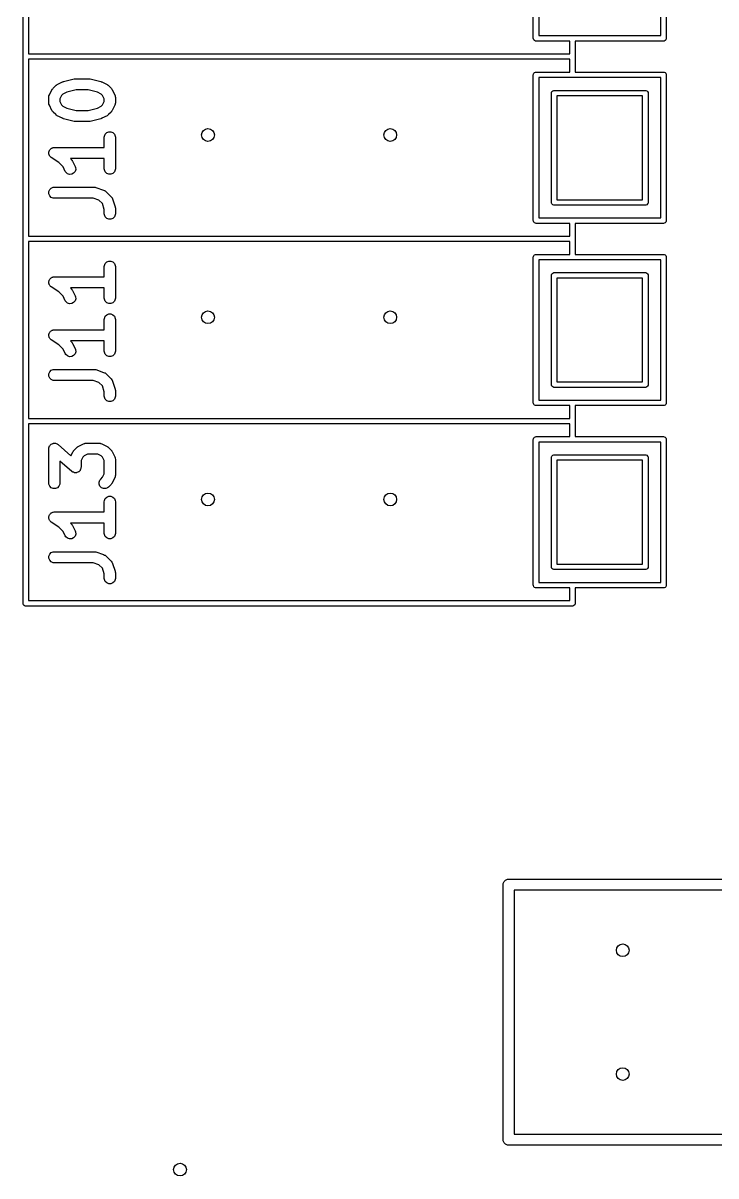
# Model space of a CAD drawing. Extents: x 0.23 to 2.98, y 0.39 to 3.79.
# Drawn here: x 0.23 to 0.979, y 0.393 to 1.638 of the extents above; entities that cross this region are included whole.
import ezdxf

# ---------------------------------------------------------------- set-up
doc = ezdxf.new("R2010")
doc.units = 0
doc.header["$MEASUREMENT"] = 0
doc.layers.add('BLACK', color=7, linetype='CONTINUOUS')

msp = doc.modelspace()

# ---------------------------------------------------------------- linework, layer by layer
at = {"layer": 'BLACK', "linetype": 'CONTINUOUS'}
for p, q in [((0.2304, 1.6021), (0.2304, 1.799)), ((0.2363, 1.796), (0.2363, 1.6051)), ((0.7816, 1.6218), (0.7816, 1.7793)), ((0.7875, 1.7763), (0.7875, 1.6248)), ((0.9194, 1.6248), (0.9194, 1.7763)), ((0.9253, 1.7793), (0.9253, 1.6218)), ((0.7817, 1.6212), (0.7816, 1.6218)), ((0.7821, 1.6202), (0.7817, 1.6212)), ((0.7829, 1.6194), (0.7821, 1.6202)), ((0.784, 1.6189), (0.7829, 1.6194)), ((0.7846, 1.6189), (0.784, 1.6189)), ((0.821, 1.6189), (0.7846, 1.6189)), ((0.7875, 1.6248), (0.9194, 1.6248)), ((0.821, 1.6051), (0.821, 1.6189)), ((0.9224, 1.6189), (0.8269, 1.6189)), ((0.8269, 1.6189), (0.8269, 1.6021)), ((0.9229, 1.6189), (0.9224, 1.6189)), ((0.924, 1.6194), (0.9229, 1.6189)), ((0.9248, 1.6202), (0.924, 1.6194)), ((0.9253, 1.6212), (0.9248, 1.6202)), ((0.9253, 1.6218), (0.9253, 1.6212)), ((0.2304, 1.4053), (0.2304, 1.6021)), ((0.2363, 1.6051), (0.5877, 1.6051)), ((0.2363, 1.5992), (0.2363, 1.4082)), ((0.5877, 1.5992), (0.2363, 1.5992)), ((0.5877, 1.6051), (0.821, 1.6051)), ((0.821, 1.5992), (0.5877, 1.5992)), ((0.821, 1.5854), (0.821, 1.5992)), ((0.8269, 1.6021), (0.8269, 1.5854)), ((0.7816, 1.5824), (0.7817, 1.583)), ((0.7816, 1.425), (0.7816, 1.5824)), ((0.7817, 1.583), (0.7821, 1.5841)), ((0.7821, 1.5841), (0.7829, 1.5849)), ((0.7829, 1.5849), (0.784, 1.5853)), ((0.784, 1.5853), (0.7846, 1.5854)), ((0.7846, 1.5854), (0.821, 1.5854)), ((0.8269, 1.5854), (0.9224, 1.5854)), ((0.9224, 1.5854), (0.923, 1.5853)), ((0.923, 1.5853), (0.924, 1.5849)), ((0.924, 1.5849), (0.9249, 1.5841)), ((0.9249, 1.5841), (0.9253, 1.583)), ((0.9253, 1.583), (0.9253, 1.5827)), ((0.9253, 1.5827), (0.9253, 1.5824)), ((0.9253, 1.5824), (0.9253, 1.425)), ((0.2628, 1.5679), (0.2657, 1.5708)), ((0.2657, 1.5708), (0.2662, 1.5712)), ((0.2662, 1.5712), (0.2663, 1.5713)), ((0.2663, 1.5713), (0.2664, 1.5714)), ((0.2664, 1.5714), (0.2666, 1.5715)), ((0.2666, 1.5715), (0.2668, 1.5716)), ((0.2668, 1.5716), (0.2673, 1.5719)), ((0.2673, 1.5719), (0.273, 1.5748)), ((0.273, 1.5748), (0.2731, 1.5748)), ((0.2731, 1.5748), (0.2736, 1.575)), ((0.2731, 1.5748), (0.2731, 1.5748)), ((0.2736, 1.575), (0.2741, 1.5752)), ((0.2741, 1.5752), (0.2741, 1.5752)), ((0.2741, 1.5752), (0.2742, 1.5752)), ((0.2742, 1.5752), (0.2856, 1.5781)), ((0.2856, 1.5781), (0.2858, 1.5781)), ((0.2858, 1.5781), (0.2859, 1.5782)), ((0.2859, 1.5782), (0.2864, 1.5782)), ((0.2864, 1.5782), (0.2868, 1.5783)), ((0.2868, 1.5783), (0.2869, 1.5783)), ((0.2869, 1.5783), (0.2871, 1.5783)), ((0.2871, 1.5783), (0.3014, 1.5783)), ((0.3014, 1.5783), (0.3016, 1.5783)), ((0.3016, 1.5783), (0.3017, 1.5783)), ((0.3017, 1.5783), (0.3021, 1.5782)), ((0.3021, 1.5782), (0.3025, 1.5782)), ((0.3025, 1.5782), (0.3026, 1.5781)), ((0.3026, 1.5781), (0.3028, 1.5781)), ((0.3028, 1.5781), (0.3143, 1.5752)), ((0.3143, 1.5752), (0.3143, 1.5752)), ((0.3143, 1.5752), (0.3144, 1.5752)), ((0.3144, 1.5752), (0.3149, 1.575)), ((0.3149, 1.575), (0.3154, 1.5748)), ((0.3154, 1.5748), (0.3154, 1.5748)), ((0.3154, 1.5748), (0.3155, 1.5748)), ((0.3155, 1.5748), (0.3212, 1.5719)), ((0.3212, 1.5719), (0.3217, 1.5716)), ((0.3217, 1.5716), (0.3218, 1.5715)), ((0.3218, 1.5715), (0.322, 1.5714)), ((0.322, 1.5714), (0.3222, 1.5713)), ((0.3222, 1.5713), (0.3223, 1.5712)), ((0.3223, 1.5712), (0.3228, 1.5708)), ((0.3228, 1.5708), (0.3256, 1.5679)), ((0.7875, 1.5795), (0.7875, 1.4279)), ((0.9194, 1.5795), (0.7875, 1.5795)), ((0.9194, 1.4279), (0.9194, 1.5795)), ((0.2582, 1.558), (0.2583, 1.5592)), ((0.2582, 1.5523), (0.2582, 1.558)), ((0.2583, 1.5592), (0.2584, 1.5594)), ((0.2584, 1.5596), (0.2589, 1.5607)), ((0.2584, 1.5594), (0.2584, 1.5596)), ((0.2589, 1.5607), (0.2617, 1.5664)), ((0.2617, 1.5664), (0.262, 1.5669)), ((0.262, 1.5669), (0.2621, 1.567)), ((0.2621, 1.567), (0.2622, 1.5672)), ((0.2622, 1.5672), (0.2623, 1.5674)), ((0.2623, 1.5674), (0.2625, 1.5675)), ((0.2625, 1.5675), (0.2628, 1.5679)), ((0.272, 1.5601), (0.2702, 1.5566)), ((0.2735, 1.5616), (0.272, 1.5601)), ((0.2777, 1.5638), (0.2735, 1.5616)), ((0.2878, 1.5663), (0.2777, 1.5638)), ((0.3006, 1.5663), (0.2878, 1.5663)), ((0.3107, 1.5638), (0.3006, 1.5663)), ((0.315, 1.5616), (0.3107, 1.5638)), ((0.3164, 1.5601), (0.315, 1.5616)), ((0.3182, 1.5566), (0.3164, 1.5601)), ((0.3256, 1.5679), (0.326, 1.5675)), ((0.326, 1.5675), (0.3261, 1.5674)), ((0.3261, 1.5674), (0.3262, 1.5672)), ((0.3262, 1.5672), (0.3264, 1.567)), ((0.3264, 1.567), (0.3264, 1.5669)), ((0.3264, 1.5669), (0.3267, 1.5664)), ((0.3267, 1.5664), (0.3296, 1.5607)), ((0.3296, 1.5607), (0.33, 1.5596)), ((0.33, 1.5596), (0.33, 1.5594)), ((0.33, 1.5594), (0.3301, 1.5592)), ((0.3301, 1.5592), (0.3302, 1.558)), ((0.3302, 1.558), (0.3302, 1.5523)), ((0.8013, 1.5628), (0.8014, 1.5634)), ((0.8013, 1.4446), (0.8013, 1.5628)), ((0.8014, 1.5634), (0.8018, 1.5644)), ((0.8018, 1.5644), (0.8026, 1.5653)), ((0.8026, 1.5653), (0.8037, 1.5657)), ((0.8037, 1.5657), (0.8041, 1.5657)), ((0.8041, 1.5657), (0.8043, 1.5657)), ((0.8043, 1.5657), (0.9027, 1.5657)), ((0.8072, 1.5598), (0.8072, 1.4476)), ((0.8997, 1.5598), (0.8072, 1.5598)), ((0.8997, 1.4476), (0.8997, 1.5598)), ((0.9027, 1.5657), (0.9029, 1.5657)), ((0.9029, 1.5657), (0.9033, 1.5657)), ((0.9033, 1.5657), (0.9043, 1.5653)), ((0.9043, 1.5653), (0.9051, 1.5644)), ((0.9051, 1.5644), (0.9056, 1.5634)), ((0.9056, 1.5634), (0.9056, 1.5628)), ((0.9056, 1.5628), (0.9056, 1.4446)), ((0.2583, 1.5511), (0.2582, 1.5523)), ((0.2584, 1.5509), (0.2583, 1.5511)), ((0.2584, 1.5507), (0.2584, 1.5509)), ((0.2589, 1.5496), (0.2584, 1.5507)), ((0.2617, 1.5439), (0.2589, 1.5496)), ((0.2702, 1.5566), (0.2702, 1.5537)), ((0.2702, 1.5537), (0.272, 1.5501)), ((0.272, 1.5501), (0.2735, 1.5486)), ((0.2735, 1.5486), (0.2777, 1.5465)), ((0.2777, 1.5465), (0.2878, 1.544)), ((0.3006, 1.544), (0.3107, 1.5465)), ((0.3107, 1.5465), (0.315, 1.5486)), ((0.315, 1.5486), (0.3164, 1.5501)), ((0.3164, 1.5501), (0.3182, 1.5537)), ((0.3182, 1.5537), (0.3182, 1.5566)), ((0.3296, 1.5496), (0.3267, 1.5439)), ((0.33, 1.5507), (0.3296, 1.5496)), ((0.3301, 1.5511), (0.33, 1.5509)), ((0.33, 1.5509), (0.33, 1.5507)), ((0.3302, 1.5523), (0.3301, 1.5511)), ((0.262, 1.5434), (0.2617, 1.5439)), ((0.2621, 1.5432), (0.262, 1.5434)), ((0.2622, 1.5431), (0.2621, 1.5432)), ((0.2623, 1.5429), (0.2622, 1.5431)), ((0.2625, 1.5428), (0.2623, 1.5429)), ((0.2628, 1.5423), (0.2625, 1.5428)), ((0.2657, 1.5395), (0.2628, 1.5423)), ((0.2662, 1.5391), (0.2657, 1.5395)), ((0.2663, 1.539), (0.2662, 1.5391)), ((0.2664, 1.5388), (0.2663, 1.539)), ((0.2666, 1.5387), (0.2664, 1.5388)), ((0.2668, 1.5387), (0.2666, 1.5387)), ((0.2673, 1.5383), (0.2668, 1.5387)), ((0.273, 1.5355), (0.2673, 1.5383)), ((0.2731, 1.5354), (0.273, 1.5355)), ((0.2736, 1.5352), (0.2731, 1.5354)), ((0.2731, 1.5354), (0.2731, 1.5354)), ((0.2741, 1.5351), (0.2736, 1.5352)), ((0.2742, 1.535), (0.2741, 1.5351)), ((0.2741, 1.5351), (0.2741, 1.5351)), ((0.2856, 1.5322), (0.2742, 1.535)), ((0.2858, 1.5321), (0.2856, 1.5322)), ((0.2859, 1.5321), (0.2858, 1.5321)), ((0.2864, 1.5321), (0.2859, 1.5321)), ((0.2868, 1.532), (0.2864, 1.5321)), ((0.2869, 1.532), (0.2868, 1.532)), ((0.2871, 1.532), (0.2869, 1.532)), ((0.3014, 1.532), (0.2871, 1.532)), ((0.2878, 1.544), (0.3006, 1.544)), ((0.3016, 1.532), (0.3014, 1.532)), ((0.3017, 1.532), (0.3016, 1.532)), ((0.3021, 1.5321), (0.3017, 1.532)), ((0.3025, 1.5321), (0.3021, 1.5321)), ((0.3026, 1.5321), (0.3025, 1.5321)), ((0.3028, 1.5322), (0.3026, 1.5321)), ((0.3143, 1.535), (0.3028, 1.5322)), ((0.3144, 1.5351), (0.3143, 1.5351)), ((0.3143, 1.5351), (0.3143, 1.535)), ((0.3149, 1.5352), (0.3144, 1.5351)), ((0.3154, 1.5354), (0.3149, 1.5352)), ((0.3155, 1.5355), (0.3154, 1.5354)), ((0.3154, 1.5354), (0.3154, 1.5354)), ((0.3212, 1.5383), (0.3155, 1.5355)), ((0.3217, 1.5387), (0.3212, 1.5383)), ((0.3218, 1.5387), (0.3217, 1.5387)), ((0.322, 1.5388), (0.3218, 1.5387)), ((0.3222, 1.539), (0.322, 1.5388)), ((0.3223, 1.5391), (0.3222, 1.539)), ((0.3228, 1.5395), (0.3223, 1.5391)), ((0.3256, 1.5423), (0.3228, 1.5395)), ((0.326, 1.5428), (0.3256, 1.5423)), ((0.3261, 1.5429), (0.326, 1.5428)), ((0.3262, 1.5431), (0.3261, 1.5429)), ((0.3264, 1.5432), (0.3262, 1.5431)), ((0.3267, 1.5439), (0.3264, 1.5434)), ((0.3264, 1.5434), (0.3264, 1.5432)), ((0.3192, 1.5185), (0.3209, 1.5201)), ((0.3209, 1.5201), (0.3231, 1.521)), ((0.3231, 1.521), (0.3254, 1.521)), ((0.3254, 1.521), (0.3276, 1.5201)), ((0.3276, 1.5201), (0.3292, 1.5185)), ((0.3182, 1.5151), (0.3183, 1.5163)), ((0.3182, 1.504), (0.3182, 1.5151)), ((0.3183, 1.5163), (0.3192, 1.5185)), ((0.3292, 1.5185), (0.3301, 1.5163)), ((0.3301, 1.5163), (0.3302, 1.5151)), ((0.3302, 1.5151), (0.3302, 1.4808)), ((0.2582, 1.498), (0.2583, 1.4986)), ((0.2583, 1.4974), (0.2582, 1.498)), ((0.2583, 1.4992), (0.2586, 1.4997)), ((0.2583, 1.4986), (0.2583, 1.4992)), ((0.2583, 1.4968), (0.2583, 1.4974)), ((0.2586, 1.4963), (0.2583, 1.4968)), ((0.2586, 1.4997), (0.2587, 1.5003)), ((0.2587, 1.4957), (0.2586, 1.4963)), ((0.2587, 1.5003), (0.259, 1.5008)), ((0.259, 1.4952), (0.2587, 1.4957)), ((0.259, 1.5008), (0.2592, 1.5013)), ((0.2592, 1.4947), (0.259, 1.4952)), ((0.2592, 1.5013), (0.2597, 1.5017)), ((0.2597, 1.4942), (0.2592, 1.4947)), ((0.2597, 1.5017), (0.26, 1.5022)), ((0.26, 1.5022), (0.2605, 1.5026)), ((0.2605, 1.5026), (0.2609, 1.503)), ((0.2609, 1.503), (0.2614, 1.5032)), ((0.2614, 1.5032), (0.2619, 1.5035)), ((0.2619, 1.5035), (0.2625, 1.5036)), ((0.2625, 1.5036), (0.2631, 1.5039)), ((0.2631, 1.5039), (0.2642, 1.504)), ((0.2642, 1.504), (0.2642, 1.504)), ((0.2642, 1.504), (0.2642, 1.504)), ((0.2642, 1.504), (0.2642, 1.504)), ((0.2642, 1.504), (0.3182, 1.504)), ((0.26, 1.4937), (0.2597, 1.4942)), ((0.2609, 1.493), (0.26, 1.4937)), ((0.269, 1.4876), (0.2609, 1.493)), ((0.2609, 1.493), (0.2609, 1.493)), ((0.2609, 1.493), (0.2609, 1.493)), ((0.2609, 1.493), (0.2609, 1.493)), ((0.2736, 1.483), (0.269, 1.4876)), ((0.276, 1.4782), (0.2736, 1.483)), ((0.3182, 1.492), (0.2816, 1.492)), ((0.2816, 1.492), (0.2828, 1.4908)), ((0.2828, 1.4908), (0.2831, 1.4903)), ((0.2831, 1.4903), (0.2832, 1.4902)), ((0.2832, 1.4902), (0.2834, 1.4901)), ((0.2834, 1.4901), (0.2835, 1.4899)), ((0.2835, 1.4899), (0.2836, 1.4897)), ((0.2836, 1.4897), (0.2839, 1.4892)), ((0.2839, 1.4892), (0.2867, 1.4835)), ((0.2867, 1.4835), (0.2872, 1.4824)), ((0.2872, 1.4824), (0.2873, 1.4801)), ((0.3182, 1.4808), (0.3182, 1.492)), ((0.2766, 1.4772), (0.276, 1.4782)), ((0.2784, 1.4756), (0.2766, 1.4772)), ((0.2806, 1.4749), (0.2784, 1.4756)), ((0.283, 1.4751), (0.2806, 1.4749)), ((0.285, 1.4761), (0.283, 1.4751)), ((0.2866, 1.4779), (0.285, 1.4761)), ((0.2873, 1.4801), (0.2866, 1.4779)), ((0.3183, 1.4797), (0.3182, 1.4808)), ((0.3192, 1.4775), (0.3183, 1.4797)), ((0.3209, 1.4759), (0.3192, 1.4775)), ((0.3231, 1.475), (0.3209, 1.4759)), ((0.3254, 1.475), (0.3231, 1.475)), ((0.3276, 1.4759), (0.3254, 1.475)), ((0.3292, 1.4775), (0.3276, 1.4759)), ((0.3301, 1.4797), (0.3292, 1.4775)), ((0.3302, 1.4808), (0.3301, 1.4797)), ((0.2583, 1.4563), (0.2592, 1.4585)), ((0.2592, 1.4585), (0.2609, 1.4601)), ((0.2609, 1.4601), (0.2631, 1.461)), ((0.2631, 1.461), (0.2642, 1.4611)), ((0.2642, 1.4611), (0.3071, 1.4611)), ((0.3071, 1.4611), (0.3077, 1.4611)), ((0.3077, 1.4611), (0.3078, 1.4611)), ((0.3078, 1.4611), (0.308, 1.461)), ((0.308, 1.461), (0.3083, 1.461)), ((0.3083, 1.461), (0.3084, 1.461)), ((0.3084, 1.461), (0.309, 1.4608)), ((0.309, 1.4608), (0.3175, 1.458)), ((0.3175, 1.458), (0.3186, 1.4575)), ((0.3186, 1.4575), (0.3188, 1.4573)), ((0.3188, 1.4573), (0.319, 1.4573)), ((0.319, 1.4573), (0.3199, 1.4565)), ((0.2583, 1.454), (0.2583, 1.4563)), ((0.2592, 1.4518), (0.2583, 1.454)), ((0.2609, 1.4501), (0.2592, 1.4518)), ((0.2631, 1.4492), (0.2609, 1.4501)), ((0.2642, 1.4491), (0.2631, 1.4492)), ((0.3061, 1.4491), (0.2642, 1.4491)), ((0.3124, 1.447), (0.3061, 1.4491)), ((0.3161, 1.4433), (0.3124, 1.447)), ((0.3199, 1.4565), (0.3256, 1.4508)), ((0.3256, 1.4508), (0.3264, 1.4499)), ((0.3264, 1.4499), (0.3264, 1.4497)), ((0.3264, 1.4497), (0.3266, 1.4495)), ((0.3266, 1.4495), (0.3271, 1.4485)), ((0.3271, 1.4485), (0.3299, 1.4399)), ((0.8014, 1.444), (0.8013, 1.4446)), ((0.8072, 1.4476), (0.8997, 1.4476)), ((0.9056, 1.4446), (0.9056, 1.444)), ((0.3182, 1.437), (0.3161, 1.4433)), ((0.3182, 1.4323), (0.3182, 1.437)), ((0.3183, 1.4311), (0.3182, 1.4323)), ((0.3299, 1.4399), (0.33, 1.4393)), ((0.33, 1.4393), (0.3301, 1.4392)), ((0.3301, 1.4392), (0.3301, 1.4389)), ((0.3301, 1.4389), (0.3302, 1.4387)), ((0.3302, 1.4323), (0.3301, 1.4311)), ((0.3302, 1.4387), (0.3302, 1.4386)), ((0.3302, 1.4386), (0.3302, 1.438)), ((0.3302, 1.438), (0.3302, 1.4323)), ((0.8018, 1.443), (0.8014, 1.444)), ((0.8026, 1.4422), (0.8018, 1.443)), ((0.8037, 1.4417), (0.8026, 1.4422)), ((0.8041, 1.4417), (0.8037, 1.4417)), ((0.8043, 1.4417), (0.8041, 1.4417)), ((0.9027, 1.4417), (0.8043, 1.4417)), ((0.9029, 1.4417), (0.9027, 1.4417)), ((0.9033, 1.4417), (0.9029, 1.4417)), ((0.9043, 1.4422), (0.9033, 1.4417)), ((0.9051, 1.443), (0.9043, 1.4422)), ((0.9056, 1.444), (0.9051, 1.443)), ((0.3192, 1.4289), (0.3183, 1.4311)), ((0.3209, 1.4273), (0.3192, 1.4289)), ((0.3231, 1.4264), (0.3209, 1.4273)), ((0.3254, 1.4264), (0.3231, 1.4264)), ((0.3276, 1.4273), (0.3254, 1.4264)), ((0.3292, 1.4289), (0.3276, 1.4273)), ((0.3301, 1.4311), (0.3292, 1.4289)), ((0.7817, 1.4244), (0.7816, 1.425)), ((0.7821, 1.4233), (0.7817, 1.4244)), ((0.7829, 1.4225), (0.7821, 1.4233)), ((0.784, 1.4221), (0.7829, 1.4225)), ((0.7846, 1.422), (0.784, 1.4221)), ((0.821, 1.422), (0.7846, 1.422)), ((0.7875, 1.4279), (0.9194, 1.4279)), ((0.821, 1.4082), (0.821, 1.422)), ((0.9224, 1.422), (0.8269, 1.422)), ((0.8269, 1.422), (0.8269, 1.4053)), ((0.9229, 1.4221), (0.9224, 1.422)), ((0.924, 1.4225), (0.9229, 1.4221)), ((0.9248, 1.4233), (0.924, 1.4225)), ((0.9253, 1.4244), (0.9248, 1.4233)), ((0.9253, 1.425), (0.9253, 1.4244)), ((0.2363, 1.4082), (0.5877, 1.4082)), ((0.5877, 1.4082), (0.821, 1.4082)), ((0.2304, 1.2084), (0.2304, 1.4053)), ((0.2363, 1.4023), (0.2363, 1.2114)), ((0.5877, 1.4023), (0.2363, 1.4023)), ((0.821, 1.4023), (0.5877, 1.4023)), ((0.821, 1.3885), (0.821, 1.4023)), ((0.8269, 1.4053), (0.8269, 1.3885)), ((0.7816, 1.3856), (0.7817, 1.3862)), ((0.7816, 1.2281), (0.7816, 1.3856)), ((0.7817, 1.3862), (0.7821, 1.3872)), ((0.7821, 1.3872), (0.7829, 1.388)), ((0.7829, 1.388), (0.784, 1.3885)), ((0.784, 1.3885), (0.7846, 1.3885)), ((0.7846, 1.3885), (0.821, 1.3885)), ((0.7875, 1.3826), (0.7875, 1.2311)), ((0.9194, 1.3826), (0.7875, 1.3826)), ((0.8269, 1.3885), (0.9224, 1.3885)), ((0.9194, 1.2311), (0.9194, 1.3826)), ((0.9224, 1.3885), (0.923, 1.3885)), ((0.923, 1.3885), (0.924, 1.388)), ((0.924, 1.388), (0.9249, 1.3872)), ((0.9249, 1.3872), (0.9253, 1.3862)), ((0.9253, 1.3862), (0.9253, 1.3858)), ((0.9253, 1.3858), (0.9253, 1.3856)), ((0.9253, 1.3856), (0.9253, 1.2281)), ((0.3182, 1.3754), (0.3183, 1.3766)), ((0.3182, 1.3643), (0.3182, 1.3754)), ((0.3183, 1.3766), (0.3192, 1.3788)), ((0.3192, 1.3788), (0.3209, 1.3804)), ((0.3209, 1.3804), (0.3231, 1.3813)), ((0.3231, 1.3813), (0.3254, 1.3813)), ((0.3254, 1.3813), (0.3276, 1.3804)), ((0.3276, 1.3804), (0.3292, 1.3788)), ((0.3292, 1.3788), (0.3301, 1.3766)), ((0.3301, 1.3766), (0.3302, 1.3754)), ((0.3302, 1.3754), (0.3302, 1.3411)), ((0.2582, 1.3583), (0.2583, 1.3589)), ((0.2583, 1.3577), (0.2582, 1.3583)), ((0.2583, 1.3594), (0.2586, 1.36)), ((0.2583, 1.3589), (0.2583, 1.3594)), ((0.2583, 1.3571), (0.2583, 1.3577)), ((0.2586, 1.36), (0.2587, 1.3606)), ((0.2587, 1.3606), (0.259, 1.3611)), ((0.259, 1.3611), (0.2592, 1.3616)), ((0.2592, 1.3616), (0.2597, 1.362)), ((0.2597, 1.362), (0.26, 1.3625)), ((0.26, 1.3625), (0.2605, 1.3628)), ((0.2605, 1.3628), (0.2609, 1.3633)), ((0.2609, 1.3633), (0.2614, 1.3635)), ((0.2614, 1.3635), (0.2619, 1.3638)), ((0.2619, 1.3638), (0.2625, 1.3639)), ((0.2625, 1.3639), (0.2631, 1.3642)), ((0.2631, 1.3642), (0.2642, 1.3643)), ((0.2642, 1.3643), (0.2642, 1.3643)), ((0.2642, 1.3643), (0.2642, 1.3643)), ((0.2642, 1.3643), (0.2642, 1.3643)), ((0.2642, 1.3643), (0.3182, 1.3643)), ((0.8013, 1.3659), (0.8014, 1.3665)), ((0.8013, 1.2478), (0.8013, 1.3659)), ((0.8014, 1.3665), (0.8018, 1.3676)), ((0.8018, 1.3676), (0.8026, 1.3684)), ((0.8026, 1.3684), (0.8037, 1.3688)), ((0.8037, 1.3688), (0.8041, 1.3688)), ((0.8041, 1.3688), (0.8043, 1.3689)), ((0.8043, 1.3689), (0.9027, 1.3689)), ((0.8072, 1.363), (0.8072, 1.2507)), ((0.8997, 1.363), (0.8072, 1.363)), ((0.8997, 1.2507), (0.8997, 1.363)), ((0.9027, 1.3689), (0.9029, 1.3688)), ((0.9029, 1.3688), (0.9033, 1.3688)), ((0.9033, 1.3688), (0.9043, 1.3684)), ((0.9043, 1.3684), (0.9051, 1.3676)), ((0.9051, 1.3676), (0.9056, 1.3665)), ((0.9056, 1.3665), (0.9056, 1.3659)), ((0.9056, 1.3659), (0.9056, 1.2478)), ((0.2586, 1.3566), (0.2583, 1.3571)), ((0.2587, 1.356), (0.2586, 1.3566)), ((0.259, 1.3555), (0.2587, 1.356)), ((0.2592, 1.3549), (0.259, 1.3555)), ((0.2597, 1.3545), (0.2592, 1.3549)), ((0.26, 1.354), (0.2597, 1.3545)), ((0.2609, 1.3533), (0.26, 1.354)), ((0.269, 1.3479), (0.2609, 1.3533)), ((0.2609, 1.3533), (0.2609, 1.3533)), ((0.2609, 1.3533), (0.2609, 1.3533)), ((0.2609, 1.3533), (0.2609, 1.3533)), ((0.2736, 1.3433), (0.269, 1.3479)), ((0.3182, 1.3523), (0.2816, 1.3523)), ((0.2816, 1.3523), (0.2828, 1.3511)), ((0.2828, 1.3511), (0.2831, 1.3506)), ((0.2831, 1.3506), (0.2832, 1.3505)), ((0.2832, 1.3505), (0.2834, 1.3503)), ((0.2834, 1.3503), (0.2835, 1.3502)), ((0.2835, 1.3502), (0.2836, 1.35)), ((0.2836, 1.35), (0.2839, 1.3495)), ((0.2839, 1.3495), (0.2867, 1.3438)), ((0.3182, 1.3411), (0.3182, 1.3523)), ((0.276, 1.3385), (0.2736, 1.3433)), ((0.2766, 1.3375), (0.276, 1.3385)), ((0.2784, 1.3359), (0.2766, 1.3375)), ((0.2806, 1.3352), (0.2784, 1.3359)), ((0.283, 1.3353), (0.2806, 1.3352)), ((0.285, 1.3364), (0.283, 1.3353)), ((0.2866, 1.3382), (0.285, 1.3364)), ((0.2873, 1.3404), (0.2866, 1.3382)), ((0.2867, 1.3438), (0.2872, 1.3427)), ((0.2872, 1.3427), (0.2873, 1.3404)), ((0.3183, 1.34), (0.3182, 1.3411)), ((0.3192, 1.3378), (0.3183, 1.34)), ((0.3209, 1.3361), (0.3192, 1.3378)), ((0.3231, 1.3353), (0.3209, 1.3361)), ((0.3254, 1.3353), (0.3231, 1.3353)), ((0.3276, 1.3361), (0.3254, 1.3353)), ((0.3292, 1.3378), (0.3276, 1.3361)), ((0.3301, 1.34), (0.3292, 1.3378)), ((0.3302, 1.3411), (0.3301, 1.34)), ((0.3183, 1.3194), (0.3192, 1.3216)), ((0.3192, 1.3216), (0.3209, 1.3233)), ((0.3209, 1.3233), (0.3231, 1.3242)), ((0.3231, 1.3242), (0.3254, 1.3242)), ((0.3254, 1.3242), (0.3276, 1.3233)), ((0.3276, 1.3233), (0.3292, 1.3216)), ((0.3292, 1.3216), (0.3301, 1.3194)), ((0.3182, 1.3183), (0.3183, 1.3194)), ((0.3182, 1.3071), (0.3182, 1.3183)), ((0.3301, 1.3194), (0.3302, 1.3183)), ((0.3302, 1.3183), (0.3302, 1.284)), ((0.2582, 1.3011), (0.2583, 1.3017)), ((0.2583, 1.3006), (0.2582, 1.3011)), ((0.2583, 1.3023), (0.2586, 1.3028)), ((0.2583, 1.3017), (0.2583, 1.3023)), ((0.2583, 1.3), (0.2583, 1.3006)), ((0.2586, 1.2994), (0.2583, 1.3)), ((0.2586, 1.3028), (0.2587, 1.3034)), ((0.2587, 1.2988), (0.2586, 1.2994)), ((0.2587, 1.3034), (0.259, 1.3039)), ((0.259, 1.2983), (0.2587, 1.2988)), ((0.259, 1.3039), (0.2592, 1.3045)), ((0.2592, 1.2978), (0.259, 1.2983)), ((0.2592, 1.3045), (0.2597, 1.3049)), ((0.2597, 1.2974), (0.2592, 1.2978)), ((0.2597, 1.3049), (0.26, 1.3054)), ((0.26, 1.2969), (0.2597, 1.2974)), ((0.26, 1.3054), (0.2605, 1.3057)), ((0.2609, 1.2962), (0.26, 1.2969)), ((0.2605, 1.3057), (0.2609, 1.3061)), ((0.2609, 1.3061), (0.2614, 1.3063)), ((0.2609, 1.2961), (0.2609, 1.2962)), ((0.269, 1.2908), (0.2609, 1.2961)), ((0.2609, 1.2961), (0.2609, 1.2961)), ((0.2609, 1.2961), (0.2609, 1.2961)), ((0.2614, 1.3063), (0.2619, 1.3067)), ((0.2619, 1.3067), (0.2625, 1.3068)), ((0.2625, 1.3068), (0.2631, 1.307)), ((0.2631, 1.307), (0.2642, 1.3071)), ((0.2642, 1.3071), (0.2642, 1.3071)), ((0.2642, 1.3071), (0.2642, 1.3071)), ((0.2642, 1.3071), (0.2642, 1.3071)), ((0.2642, 1.3071), (0.3182, 1.3071)), ((0.3182, 1.2951), (0.2816, 1.2951)), ((0.2816, 1.2951), (0.2828, 1.294)), ((0.3182, 1.284), (0.3182, 1.2951)), ((0.2736, 1.2862), (0.269, 1.2908)), ((0.276, 1.2813), (0.2736, 1.2862)), ((0.2828, 1.294), (0.2831, 1.2935)), ((0.2831, 1.2935), (0.2832, 1.2934)), ((0.2832, 1.2934), (0.2834, 1.2932)), ((0.2834, 1.2932), (0.2835, 1.293)), ((0.2835, 1.293), (0.2836, 1.2929)), ((0.2836, 1.2929), (0.2839, 1.2924)), ((0.2839, 1.2924), (0.2867, 1.2867)), ((0.2873, 1.2832), (0.2866, 1.281)), ((0.2867, 1.2867), (0.2872, 1.2856)), ((0.2872, 1.2856), (0.2873, 1.2832)), ((0.3183, 1.2828), (0.3182, 1.284)), ((0.3192, 1.2807), (0.3183, 1.2828)), ((0.3301, 1.2828), (0.3292, 1.2807)), ((0.3302, 1.284), (0.3301, 1.2828)), ((0.2766, 1.2803), (0.276, 1.2813)), ((0.2784, 1.2788), (0.2766, 1.2803)), ((0.2806, 1.278), (0.2784, 1.2788)), ((0.283, 1.2782), (0.2806, 1.278)), ((0.285, 1.2793), (0.283, 1.2782)), ((0.2866, 1.281), (0.285, 1.2793)), ((0.3209, 1.279), (0.3192, 1.2807)), ((0.3231, 1.2781), (0.3209, 1.279)), ((0.3254, 1.2781), (0.3231, 1.2781)), ((0.3276, 1.279), (0.3254, 1.2781)), ((0.3292, 1.2807), (0.3276, 1.279)), ((0.2583, 1.2594), (0.2592, 1.2616)), ((0.2583, 1.2571), (0.2583, 1.2594)), ((0.2592, 1.2616), (0.2609, 1.2633)), ((0.2609, 1.2633), (0.2631, 1.2642)), ((0.2631, 1.2642), (0.2642, 1.2643)), ((0.2642, 1.2643), (0.3071, 1.2643)), ((0.3071, 1.2643), (0.3077, 1.2642)), ((0.3077, 1.2642), (0.3078, 1.2642)), ((0.3078, 1.2642), (0.308, 1.2642)), ((0.308, 1.2642), (0.3083, 1.2642)), ((0.3083, 1.2642), (0.3084, 1.2641)), ((0.3084, 1.2641), (0.309, 1.264)), ((0.309, 1.264), (0.3175, 1.2611)), ((0.3175, 1.2611), (0.3186, 1.2606)), ((0.3186, 1.2606), (0.3188, 1.2605)), ((0.3188, 1.2605), (0.319, 1.2604)), ((0.319, 1.2604), (0.3199, 1.2597)), ((0.3199, 1.2597), (0.3256, 1.254)), ((0.2592, 1.2549), (0.2583, 1.2571)), ((0.2609, 1.2533), (0.2592, 1.2549)), ((0.2631, 1.2524), (0.2609, 1.2533)), ((0.2642, 1.2523), (0.2631, 1.2524)), ((0.3061, 1.2523), (0.2642, 1.2523)), ((0.3124, 1.2502), (0.3061, 1.2523)), ((0.3161, 1.2465), (0.3124, 1.2502)), ((0.3182, 1.2402), (0.3161, 1.2465)), ((0.3256, 1.254), (0.3264, 1.253)), ((0.3264, 1.253), (0.3264, 1.2528)), ((0.3264, 1.2528), (0.3266, 1.2527)), ((0.3266, 1.2527), (0.3271, 1.2516)), ((0.3271, 1.2516), (0.3299, 1.243)), ((0.8014, 1.2472), (0.8013, 1.2478)), ((0.8018, 1.2461), (0.8014, 1.2472)), ((0.8026, 1.2453), (0.8018, 1.2461)), ((0.8037, 1.2449), (0.8026, 1.2453)), ((0.8072, 1.2507), (0.8997, 1.2507)), ((0.9043, 1.2453), (0.9033, 1.2449)), ((0.9051, 1.2461), (0.9043, 1.2453)), ((0.9056, 1.2472), (0.9051, 1.2461)), ((0.9056, 1.2478), (0.9056, 1.2472)), ((0.3182, 1.2354), (0.3182, 1.2402)), ((0.3183, 1.2343), (0.3182, 1.2354)), ((0.3192, 1.2321), (0.3183, 1.2343)), ((0.3301, 1.2343), (0.3292, 1.2321)), ((0.3299, 1.243), (0.33, 1.2425)), ((0.33, 1.2425), (0.3301, 1.2423)), ((0.3301, 1.2423), (0.3301, 1.2421)), ((0.3301, 1.2421), (0.3302, 1.2419)), ((0.3302, 1.2354), (0.3301, 1.2343)), ((0.3302, 1.2419), (0.3302, 1.2417)), ((0.3302, 1.2417), (0.3302, 1.2411)), ((0.3302, 1.2411), (0.3302, 1.2354)), ((0.8041, 1.2449), (0.8037, 1.2449)), ((0.8043, 1.2448), (0.8041, 1.2449)), ((0.9027, 1.2448), (0.8043, 1.2448)), ((0.9029, 1.2449), (0.9027, 1.2448)), ((0.9033, 1.2449), (0.9029, 1.2449)), ((0.3209, 1.2304), (0.3192, 1.2321)), ((0.3231, 1.2295), (0.3209, 1.2304)), ((0.3254, 1.2295), (0.3231, 1.2295)), ((0.3276, 1.2304), (0.3254, 1.2295)), ((0.3292, 1.2321), (0.3276, 1.2304)), ((0.7817, 1.2275), (0.7816, 1.2281)), ((0.7821, 1.2265), (0.7817, 1.2275)), ((0.7829, 1.2257), (0.7821, 1.2265)), ((0.784, 1.2252), (0.7829, 1.2257)), ((0.7846, 1.2252), (0.784, 1.2252)), ((0.821, 1.2252), (0.7846, 1.2252)), ((0.7875, 1.2311), (0.9194, 1.2311)), ((0.821, 1.2114), (0.821, 1.2252)), ((0.9224, 1.2252), (0.8269, 1.2252)), ((0.8269, 1.2252), (0.8269, 1.2084)), ((0.9229, 1.2252), (0.9224, 1.2252)), ((0.924, 1.2257), (0.9229, 1.2252)), ((0.9248, 1.2265), (0.924, 1.2257)), ((0.9253, 1.2275), (0.9248, 1.2265)), ((0.9253, 1.2281), (0.9253, 1.2275)), ((0.2304, 1.0116), (0.2304, 1.2084)), ((0.2363, 1.2114), (0.5877, 1.2114)), ((0.5877, 1.2114), (0.821, 1.2114)), ((0.8269, 1.2084), (0.8269, 1.1917)), ((0.2363, 1.2055), (0.2363, 1.0145)), ((0.5877, 1.2055), (0.2363, 1.2055)), ((0.821, 1.2055), (0.5877, 1.2055)), ((0.821, 1.1917), (0.821, 1.2055)), ((0.2599, 1.1826), (0.2606, 1.1833)), ((0.2606, 1.1833), (0.2607, 1.1834)), ((0.2607, 1.1834), (0.2609, 1.1836)), ((0.2609, 1.1836), (0.2618, 1.1839)), ((0.2618, 1.1839), (0.2627, 1.1844)), ((0.2627, 1.1844), (0.2629, 1.1844)), ((0.2629, 1.1844), (0.2631, 1.1845)), ((0.2631, 1.1845), (0.264, 1.1845)), ((0.264, 1.1845), (0.265, 1.1845)), ((0.265, 1.1845), (0.2652, 1.1845)), ((0.2652, 1.1845), (0.2654, 1.1845)), ((0.2654, 1.1845), (0.2663, 1.1841)), ((0.2663, 1.1841), (0.2672, 1.1838)), ((0.2672, 1.1838), (0.2675, 1.1836)), ((0.2675, 1.1836), (0.2676, 1.1836)), ((0.2676, 1.1836), (0.2677, 1.1834)), ((0.2677, 1.1834), (0.2682, 1.1831)), ((0.2682, 1.1831), (0.2822, 1.1708)), ((0.2901, 1.1811), (0.2958, 1.1839)), ((0.2958, 1.1839), (0.2969, 1.1844)), ((0.2969, 1.1844), (0.2971, 1.1844)), ((0.2971, 1.1844), (0.2973, 1.1845)), ((0.2973, 1.1845), (0.2985, 1.1846)), ((0.2985, 1.1846), (0.3128, 1.1846)), ((0.3128, 1.1846), (0.314, 1.1845)), ((0.314, 1.1845), (0.3142, 1.1844)), ((0.3142, 1.1844), (0.3144, 1.1844)), ((0.3144, 1.1844), (0.3155, 1.1839)), ((0.3155, 1.1839), (0.3212, 1.1811)), ((0.7816, 1.1887), (0.7817, 1.1893)), ((0.7816, 1.0313), (0.7816, 1.1887)), ((0.7817, 1.1893), (0.7821, 1.1904)), ((0.7821, 1.1904), (0.7829, 1.1912)), ((0.7829, 1.1912), (0.784, 1.1916)), ((0.784, 1.1916), (0.7846, 1.1917)), ((0.7846, 1.1917), (0.821, 1.1917)), ((0.7875, 1.1858), (0.7875, 1.0342)), ((0.9194, 1.1858), (0.7875, 1.1858)), ((0.8269, 1.1917), (0.9224, 1.1917)), ((0.9194, 1.0342), (0.9194, 1.1858)), ((0.9224, 1.1917), (0.923, 1.1916)), ((0.923, 1.1916), (0.924, 1.1912)), ((0.924, 1.1912), (0.9249, 1.1904)), ((0.9249, 1.1904), (0.9253, 1.1893)), ((0.9253, 1.1893), (0.9253, 1.189)), ((0.9253, 1.189), (0.9253, 1.1887)), ((0.9253, 1.1887), (0.9253, 1.0313)), ((0.2582, 1.1786), (0.2583, 1.1792)), ((0.2582, 1.1414), (0.2582, 1.1786)), ((0.2583, 1.1797), (0.2587, 1.1806)), ((0.2583, 1.1795), (0.2583, 1.1797)), ((0.2583, 1.1793), (0.2583, 1.1795)), ((0.2583, 1.1792), (0.2583, 1.1793)), ((0.2587, 1.1806), (0.259, 1.1816)), ((0.259, 1.1816), (0.2592, 1.1817)), ((0.2592, 1.1819), (0.2599, 1.1826)), ((0.2592, 1.1817), (0.2592, 1.1819)), ((0.2822, 1.1708), (0.2846, 1.1755)), ((0.2846, 1.1755), (0.2849, 1.176)), ((0.2849, 1.1762), (0.2851, 1.1764)), ((0.2849, 1.176), (0.2849, 1.1762)), ((0.2851, 1.1764), (0.2852, 1.1765)), ((0.2852, 1.1765), (0.2853, 1.1766)), ((0.2853, 1.1766), (0.2857, 1.1771)), ((0.2857, 1.1771), (0.2886, 1.18)), ((0.2886, 1.18), (0.289, 1.1803)), ((0.289, 1.1803), (0.2891, 1.1805)), ((0.2891, 1.1805), (0.2893, 1.1806)), ((0.2893, 1.1806), (0.2895, 1.1807)), ((0.2895, 1.1807), (0.2896, 1.1808)), ((0.2896, 1.1808), (0.2901, 1.1811)), ((0.2963, 1.1708), (0.2949, 1.1693)), ((0.2999, 1.1726), (0.2963, 1.1708)), ((0.3114, 1.1726), (0.2999, 1.1726)), ((0.315, 1.1708), (0.3114, 1.1726)), ((0.3164, 1.1693), (0.315, 1.1708)), ((0.3212, 1.1811), (0.3217, 1.1808)), ((0.3217, 1.1808), (0.3218, 1.1807)), ((0.3218, 1.1807), (0.322, 1.1806)), ((0.322, 1.1806), (0.3222, 1.1805)), ((0.3222, 1.1805), (0.3223, 1.1803)), ((0.3223, 1.1803), (0.3228, 1.18)), ((0.3228, 1.18), (0.3256, 1.1771)), ((0.3256, 1.1771), (0.326, 1.1766)), ((0.326, 1.1766), (0.3261, 1.1765)), ((0.3261, 1.1765), (0.3262, 1.1764)), ((0.3262, 1.1764), (0.3264, 1.1762)), ((0.3264, 1.1762), (0.3264, 1.176)), ((0.3264, 1.176), (0.3267, 1.1755)), ((0.3267, 1.1755), (0.3296, 1.1698)), ((0.8014, 1.1697), (0.8018, 1.1707)), ((0.8018, 1.1707), (0.8026, 1.1715)), ((0.8026, 1.1715), (0.8037, 1.172)), ((0.8037, 1.172), (0.8041, 1.172)), ((0.8041, 1.172), (0.8043, 1.172)), ((0.8043, 1.172), (0.9027, 1.172)), ((0.9027, 1.172), (0.9029, 1.172)), ((0.9029, 1.172), (0.9033, 1.172)), ((0.9033, 1.172), (0.9043, 1.1715)), ((0.9043, 1.1715), (0.9051, 1.1707)), ((0.9051, 1.1707), (0.9056, 1.1697)), ((0.2831, 1.1541), (0.2702, 1.1653)), ((0.2702, 1.1653), (0.2702, 1.1414)), ((0.2931, 1.1586), (0.293, 1.158)), ((0.2949, 1.1693), (0.2931, 1.1657)), ((0.2931, 1.1657), (0.2931, 1.1586)), ((0.3182, 1.1657), (0.3164, 1.1693)), ((0.3182, 1.1514), (0.3182, 1.1657)), ((0.3296, 1.1698), (0.33, 1.1687)), ((0.33, 1.1687), (0.33, 1.1685)), ((0.33, 1.1685), (0.3301, 1.1683)), ((0.3301, 1.1683), (0.3302, 1.1671)), ((0.3302, 1.1671), (0.3302, 1.15)), ((0.8013, 1.1691), (0.8014, 1.1697)), ((0.8013, 1.0509), (0.8013, 1.1691)), ((0.8072, 1.1661), (0.8072, 1.0539)), ((0.8997, 1.1661), (0.8072, 1.1661)), ((0.8997, 1.0539), (0.8997, 1.1661)), ((0.9056, 1.1697), (0.9056, 1.1691)), ((0.9056, 1.1691), (0.9056, 1.0509)), ((0.2836, 1.1537), (0.2831, 1.1541)), ((0.2837, 1.1536), (0.2836, 1.1537)), ((0.2839, 1.1535), (0.2837, 1.1536)), ((0.2841, 1.1534), (0.2839, 1.1535)), ((0.285, 1.1531), (0.2841, 1.1534)), ((0.2859, 1.1527), (0.285, 1.1531)), ((0.2861, 1.1527), (0.2859, 1.1527)), ((0.2863, 1.1526), (0.2861, 1.1527)), ((0.2873, 1.1527), (0.2863, 1.1526)), ((0.2883, 1.1527), (0.2873, 1.1527)), ((0.2884, 1.1528), (0.2883, 1.1527)), ((0.2886, 1.1528), (0.2884, 1.1528)), ((0.2895, 1.1532), (0.2886, 1.1528)), ((0.2904, 1.1536), (0.2895, 1.1532)), ((0.2906, 1.1537), (0.2904, 1.1536)), ((0.2907, 1.1538), (0.2906, 1.1537)), ((0.2914, 1.1545), (0.2907, 1.1538)), ((0.2921, 1.1552), (0.2914, 1.1545)), ((0.2923, 1.1556), (0.2921, 1.1554)), ((0.2921, 1.1554), (0.2921, 1.1552)), ((0.2926, 1.1565), (0.2923, 1.1556)), ((0.293, 1.1574), (0.2926, 1.1565)), ((0.293, 1.158), (0.293, 1.1578)), ((0.293, 1.1578), (0.293, 1.1577)), ((0.293, 1.1577), (0.293, 1.1574)), ((0.3135, 1.1448), (0.3143, 1.1457)), ((0.3143, 1.1457), (0.3164, 1.1478)), ((0.3164, 1.1478), (0.3182, 1.1514)), ((0.3296, 1.1473), (0.3267, 1.1416)), ((0.33, 1.1484), (0.3296, 1.1473)), ((0.3301, 1.1488), (0.33, 1.1486)), ((0.33, 1.1486), (0.33, 1.1484)), ((0.3302, 1.15), (0.3301, 1.1488)), ((0.2583, 1.1403), (0.2582, 1.1414)), ((0.2592, 1.1381), (0.2583, 1.1403)), ((0.2609, 1.1364), (0.2592, 1.1381)), ((0.2631, 1.1355), (0.2609, 1.1364)), ((0.2654, 1.1355), (0.2631, 1.1355)), ((0.2676, 1.1364), (0.2654, 1.1355)), ((0.2692, 1.1381), (0.2676, 1.1364)), ((0.2701, 1.1403), (0.2692, 1.1381)), ((0.2702, 1.1414), (0.2701, 1.1403)), ((0.3126, 1.1426), (0.3135, 1.1448)), ((0.3126, 1.1403), (0.3126, 1.1426)), ((0.3135, 1.1381), (0.3126, 1.1403)), ((0.3152, 1.1364), (0.3135, 1.1381)), ((0.3173, 1.1355), (0.3152, 1.1364)), ((0.3197, 1.1355), (0.3173, 1.1355)), ((0.3218, 1.1364), (0.3197, 1.1355)), ((0.3228, 1.1372), (0.3218, 1.1364)), ((0.3256, 1.14), (0.3228, 1.1372)), ((0.326, 1.1405), (0.3256, 1.14)), ((0.3261, 1.1406), (0.326, 1.1405)), ((0.3262, 1.1408), (0.3261, 1.1406)), ((0.3264, 1.141), (0.3262, 1.1408)), ((0.3267, 1.1416), (0.3264, 1.1411)), ((0.3264, 1.1411), (0.3264, 1.141)), ((0.3182, 1.1214), (0.3183, 1.1226)), ((0.3182, 1.1103), (0.3182, 1.1214)), ((0.3183, 1.1226), (0.3192, 1.1248)), ((0.3192, 1.1248), (0.3209, 1.1264)), ((0.3209, 1.1264), (0.3231, 1.1273)), ((0.3231, 1.1273), (0.3254, 1.1273)), ((0.3254, 1.1273), (0.3276, 1.1264)), ((0.3276, 1.1264), (0.3292, 1.1248)), ((0.3292, 1.1248), (0.3301, 1.1226)), ((0.3301, 1.1226), (0.3302, 1.1214)), ((0.3302, 1.1214), (0.3302, 1.0871)), ((0.2597, 1.108), (0.26, 1.1085)), ((0.26, 1.1085), (0.2605, 1.1089)), ((0.2605, 1.1089), (0.2609, 1.1093)), ((0.2609, 1.1093), (0.2614, 1.1095)), ((0.2614, 1.1095), (0.2619, 1.1098)), ((0.2619, 1.1098), (0.2625, 1.1099)), ((0.2625, 1.1099), (0.2631, 1.1102)), ((0.2631, 1.1102), (0.2642, 1.1103)), ((0.2642, 1.1103), (0.2642, 1.1103)), ((0.2642, 1.1103), (0.2642, 1.1103)), ((0.2642, 1.1103), (0.2642, 1.1103)), ((0.2642, 1.1103), (0.3182, 1.1103)), ((0.2582, 1.1043), (0.2583, 1.1049)), ((0.2583, 1.1037), (0.2582, 1.1043)), ((0.2583, 1.1055), (0.2586, 1.106)), ((0.2583, 1.1049), (0.2583, 1.1055)), ((0.2583, 1.1031), (0.2583, 1.1037)), ((0.2586, 1.1026), (0.2583, 1.1031)), ((0.2586, 1.106), (0.2587, 1.1066)), ((0.2587, 1.102), (0.2586, 1.1026)), ((0.2587, 1.1066), (0.259, 1.1071)), ((0.259, 1.1015), (0.2587, 1.102)), ((0.259, 1.1071), (0.2592, 1.1076)), ((0.2592, 1.101), (0.259, 1.1015)), ((0.2592, 1.1076), (0.2597, 1.108)), ((0.2597, 1.1005), (0.2592, 1.101)), ((0.26, 1.1), (0.2597, 1.1005)), ((0.2609, 1.0993), (0.26, 1.1)), ((0.269, 1.0939), (0.2609, 1.0993)), ((0.2609, 1.0993), (0.2609, 1.0993)), ((0.2609, 1.0993), (0.2609, 1.0993)), ((0.2609, 1.0993), (0.2609, 1.0993)), ((0.3182, 1.0983), (0.2816, 1.0983)), ((0.2816, 1.0983), (0.2828, 1.0971)), ((0.2828, 1.0971), (0.2831, 1.0966)), ((0.2831, 1.0966), (0.2832, 1.0965)), ((0.2832, 1.0965), (0.2834, 1.0964)), ((0.2834, 1.0964), (0.2835, 1.0962)), ((0.2835, 1.0962), (0.2836, 1.096)), ((0.2836, 1.096), (0.2839, 1.0955)), ((0.3182, 1.0871), (0.3182, 1.0983)), ((0.2736, 1.0893), (0.269, 1.0939)), ((0.276, 1.0845), (0.2736, 1.0893)), ((0.2766, 1.0835), (0.276, 1.0845)), ((0.2784, 1.0819), (0.2766, 1.0835)), ((0.2839, 1.0955), (0.2867, 1.0898)), ((0.2866, 1.0842), (0.285, 1.0824)), ((0.2873, 1.0864), (0.2866, 1.0842)), ((0.2867, 1.0898), (0.2872, 1.0887)), ((0.2872, 1.0887), (0.2873, 1.0864)), ((0.3183, 1.086), (0.3182, 1.0871)), ((0.3192, 1.0838), (0.3183, 1.086)), ((0.3209, 1.0822), (0.3192, 1.0838)), ((0.3292, 1.0838), (0.3276, 1.0822)), ((0.3301, 1.086), (0.3292, 1.0838)), ((0.3302, 1.0871), (0.3301, 1.086)), ((0.2806, 1.0812), (0.2784, 1.0819)), ((0.283, 1.0814), (0.2806, 1.0812)), ((0.285, 1.0824), (0.283, 1.0814)), ((0.3231, 1.0813), (0.3209, 1.0822)), ((0.3254, 1.0813), (0.3231, 1.0813)), ((0.3276, 1.0822), (0.3254, 1.0813)), ((0.2583, 1.0626), (0.2592, 1.0648)), ((0.2583, 1.0603), (0.2583, 1.0626)), ((0.2592, 1.0581), (0.2583, 1.0603)), ((0.2592, 1.0648), (0.2609, 1.0664)), ((0.2609, 1.0664), (0.2631, 1.0673)), ((0.2631, 1.0673), (0.2642, 1.0674)), ((0.2642, 1.0674), (0.3071, 1.0674)), ((0.3071, 1.0674), (0.3077, 1.0674)), ((0.3077, 1.0674), (0.3078, 1.0674)), ((0.3078, 1.0674), (0.308, 1.0673)), ((0.308, 1.0673), (0.3083, 1.0673)), ((0.3083, 1.0673), (0.3084, 1.0673)), ((0.3084, 1.0673), (0.309, 1.0671)), ((0.309, 1.0671), (0.3175, 1.0643)), ((0.3175, 1.0643), (0.3186, 1.0638)), ((0.3186, 1.0638), (0.3188, 1.0636)), ((0.3188, 1.0636), (0.319, 1.0636)), ((0.319, 1.0636), (0.3199, 1.0628)), ((0.3199, 1.0628), (0.3256, 1.0571)), ((0.2609, 1.0564), (0.2592, 1.0581)), ((0.2631, 1.0555), (0.2609, 1.0564)), ((0.2642, 1.0554), (0.2631, 1.0555)), ((0.3061, 1.0554), (0.2642, 1.0554)), ((0.3124, 1.0533), (0.3061, 1.0554)), ((0.3161, 1.0496), (0.3124, 1.0533)), ((0.3182, 1.0433), (0.3161, 1.0496)), ((0.3256, 1.0571), (0.3264, 1.0562)), ((0.3264, 1.0562), (0.3264, 1.056)), ((0.3264, 1.056), (0.3266, 1.0558)), ((0.3266, 1.0558), (0.3271, 1.0548)), ((0.3271, 1.0548), (0.3299, 1.0462)), ((0.3299, 1.0462), (0.33, 1.0456)), ((0.8014, 1.0503), (0.8013, 1.0509)), ((0.8018, 1.0493), (0.8014, 1.0503)), ((0.8026, 1.0485), (0.8018, 1.0493)), ((0.8037, 1.048), (0.8026, 1.0485)), ((0.8041, 1.048), (0.8037, 1.048)), ((0.8043, 1.048), (0.8041, 1.048)), ((0.9027, 1.048), (0.8043, 1.048)), ((0.8072, 1.0539), (0.8997, 1.0539)), ((0.9029, 1.048), (0.9027, 1.048)), ((0.9033, 1.048), (0.9029, 1.048)), ((0.9043, 1.0485), (0.9033, 1.048)), ((0.9051, 1.0493), (0.9043, 1.0485)), ((0.9056, 1.0503), (0.9051, 1.0493)), ((0.9056, 1.0509), (0.9056, 1.0503)), ((0.3182, 1.0386), (0.3182, 1.0433)), ((0.3183, 1.0374), (0.3182, 1.0386)), ((0.3192, 1.0352), (0.3183, 1.0374)), ((0.3209, 1.0336), (0.3192, 1.0352)), ((0.3231, 1.0327), (0.3209, 1.0336)), ((0.3276, 1.0336), (0.3254, 1.0327)), ((0.3292, 1.0352), (0.3276, 1.0336)), ((0.3301, 1.0374), (0.3292, 1.0352)), ((0.33, 1.0456), (0.3301, 1.0455)), ((0.3301, 1.0455), (0.3301, 1.0452)), ((0.3301, 1.0452), (0.3302, 1.045)), ((0.3302, 1.0386), (0.3301, 1.0374)), ((0.3302, 1.045), (0.3302, 1.0449)), ((0.3302, 1.0449), (0.3302, 1.0443)), ((0.3302, 1.0443), (0.3302, 1.0386)), ((0.7875, 1.0342), (0.9194, 1.0342)), ((0.3254, 1.0327), (0.3231, 1.0327)), ((0.7817, 1.0307), (0.7816, 1.0313)), ((0.7821, 1.0296), (0.7817, 1.0307)), ((0.7829, 1.0288), (0.7821, 1.0296)), ((0.784, 1.0284), (0.7829, 1.0288)), ((0.7846, 1.0283), (0.784, 1.0284)), ((0.821, 1.0283), (0.7846, 1.0283)), ((0.821, 1.0145), (0.821, 1.0283)), ((0.9224, 1.0283), (0.8269, 1.0283)), ((0.8269, 1.0283), (0.8269, 1.0116)), ((0.9229, 1.0284), (0.9224, 1.0283)), ((0.924, 1.0288), (0.9229, 1.0284)), ((0.9248, 1.0296), (0.924, 1.0288)), ((0.9253, 1.0307), (0.9248, 1.0296)), ((0.9253, 1.0313), (0.9253, 1.0307)), ((0.2305, 1.011), (0.2304, 1.0116)), ((0.2309, 1.0099), (0.2305, 1.011)), ((0.2317, 1.0091), (0.2309, 1.0099)), ((0.2328, 1.0087), (0.2317, 1.0091)), ((0.2329, 1.0087), (0.2328, 1.0087)), ((0.2334, 1.0086), (0.2329, 1.0087)), ((0.2363, 1.0145), (0.5877, 1.0145)), ((0.5877, 1.0145), (0.821, 1.0145)), ((0.8245, 1.0087), (0.8239, 1.0086)), ((0.8256, 1.0091), (0.8245, 1.0087)), ((0.8264, 1.0099), (0.8256, 1.0091)), ((0.8268, 1.011), (0.8264, 1.0099)), ((0.8269, 1.0116), (0.8268, 1.011)), ((0.5877, 1.0086), (0.2334, 1.0086)), ((0.8239, 1.0086), (0.5877, 1.0086)), ((0.7492, 0.7089), (0.7501, 0.7111)), ((0.7501, 0.7111), (0.7518, 0.7127)), ((0.7518, 0.7127), (0.7539, 0.7136)), ((0.7539, 0.7136), (0.755, 0.7137)), ((0.755, 0.7137), (1.385, 0.7137)), ((0.7491, 0.7078), (0.7492, 0.7089)), ((0.7491, 0.4322), (0.7491, 0.7078)), ((0.7609, 0.7019), (0.7609, 0.4381)), ((1.3791, 0.7019), (0.7609, 0.7019)), ((0.7609, 0.4381), (1.3791, 0.4381)), ((0.7492, 0.4311), (0.7491, 0.4322)), ((0.7501, 0.4289), (0.7492, 0.4311)), ((0.7518, 0.4273), (0.7501, 0.4289)), ((0.7539, 0.4264), (0.7518, 0.4273)), ((0.755, 0.4263), (0.7539, 0.4264)), ((1.385, 0.4263), (0.755, 0.4263))]:
    msp.add_line(p, q, dxfattribs=at)
at = {"layer": 'BLACK'}
for centre in [(0.4302, 1.5175), (0.4302, 1.5175), (0.6271, 1.5175), (0.6271, 1.5175), (0.4302, 1.3206), (0.4302, 1.3206), (0.6271, 1.3206), (0.6271, 1.3206), (0.4302, 1.1238), (0.4302, 1.1238), (0.6271, 1.1238), (0.6271, 1.1238), (0.8783, 0.6369), (0.8783, 0.6369), (0.8783, 0.5031), (0.8783, 0.5031), (0.4, 0.4), (0.4, 0.4)]:
    msp.add_circle(centre, 0.00689, dxfattribs=at)

doc.saveas('drawing.dxf')
